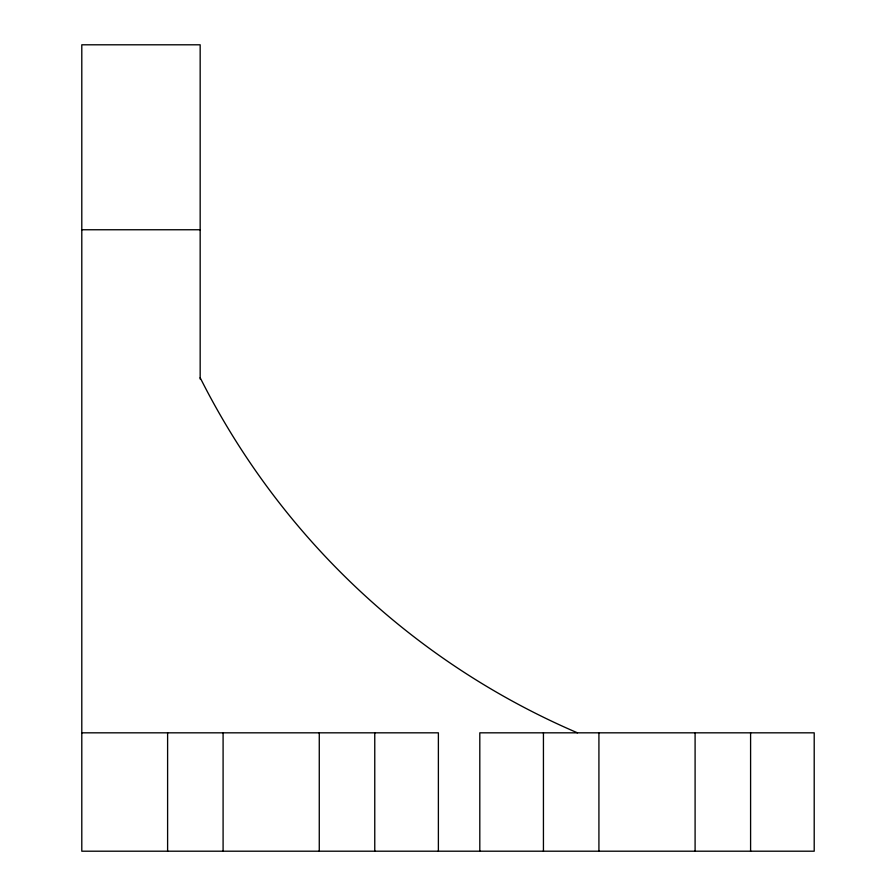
<?xml version="1.0" encoding="UTF-8"?>
<svg xmlns="http://www.w3.org/2000/svg" width="896" height="896" viewBox="0 0 896 896"><rect width="100%" height="100%" fill="white"/><g stroke="black" fill="none" stroke-linecap="round" stroke-linejoin="round"><path stroke-width="1.34" d="M81.794 229.757L200.166 229.757M81.794 732.827L438.379 732.827L438.379 851.2M750.59 732.827L750.59 851.2M695.094 732.827L695.094 851.2M598.92 732.827L598.92 851.2M543.435 732.827L543.435 851.2M479.808 851.2L479.808 732.827L814.206 732.827L814.206 851.2L81.794 851.2L81.794 44.8L200.166 44.8L200.166 379.075M374.763 732.827L374.763 851.2M319.267 732.827L319.267 851.2M223.093 732.827L223.093 851.2M167.608 732.827L167.608 851.2M577.472 732.827A755.653 755.653 0 0 1 200.166 377.72"/></g></svg>
